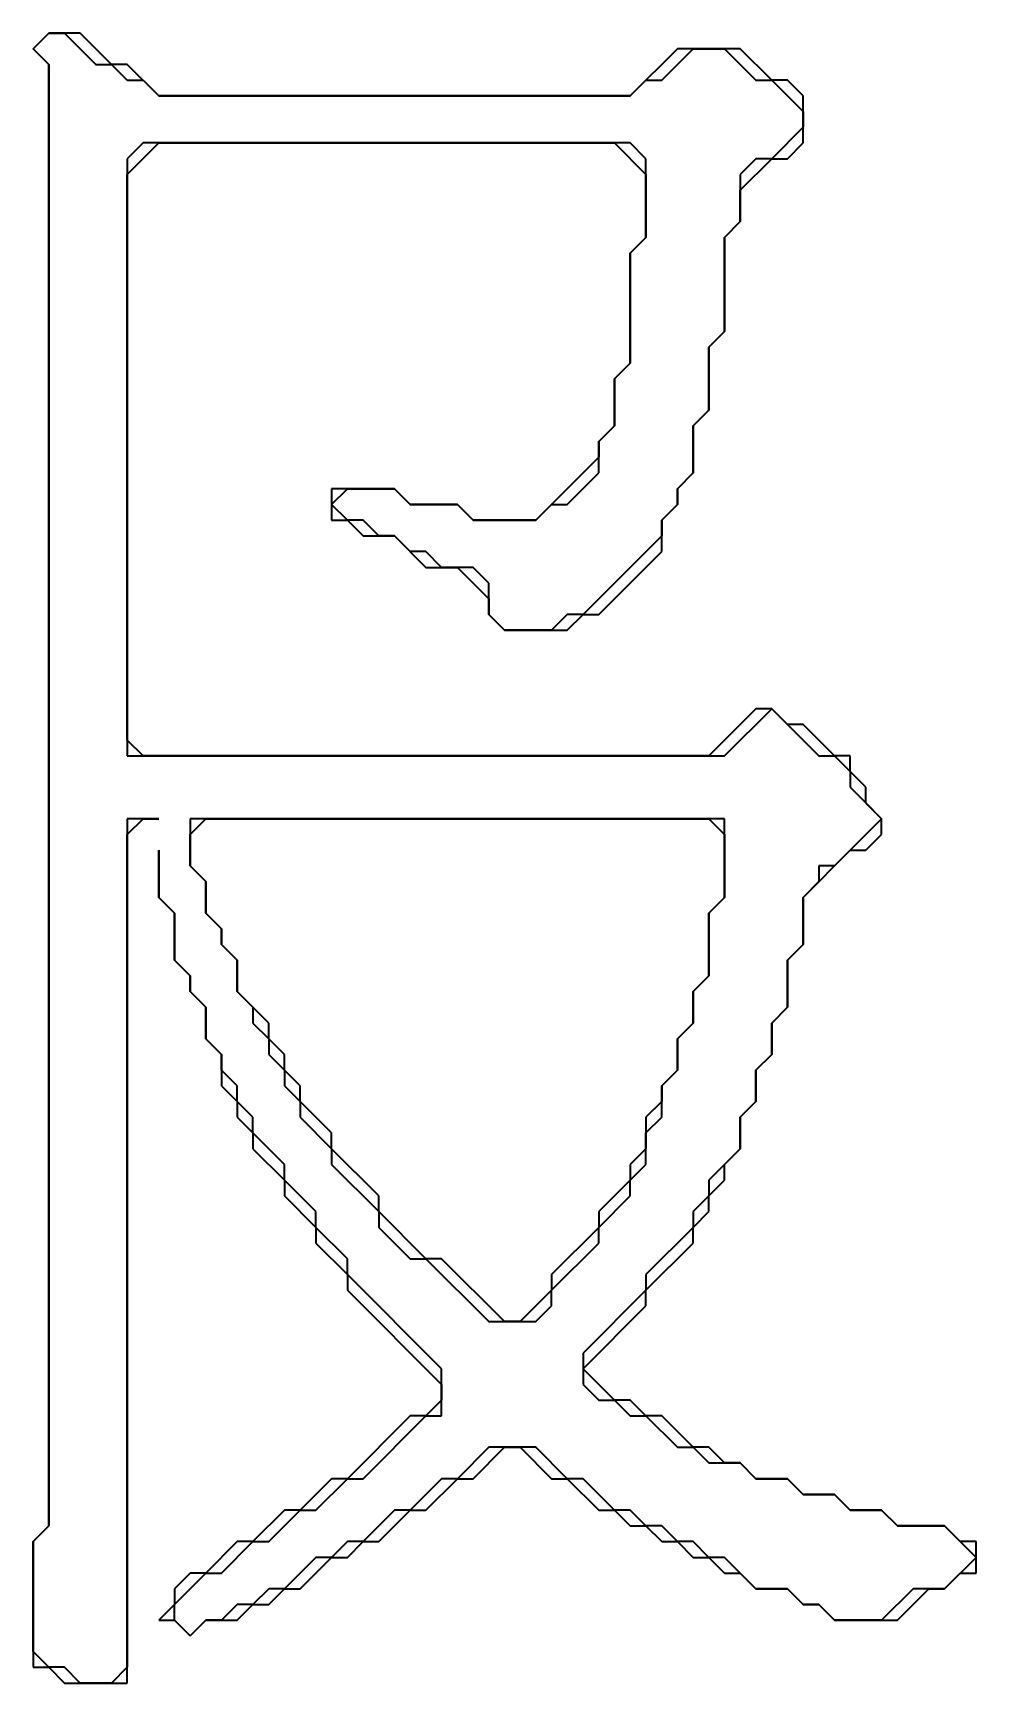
# Model space of a CAD drawing. Header units: millimetres. Extents: x 0 to 11, y 3.2 to 8.5.
# Drawn here: x 7.452 to 8.167, y 4.524 to 5.774 of the extents above; entities that cross this region are included whole.
import ezdxf

# ---------------------------------------------------------------- set-up
doc = ezdxf.new("R2010")
doc.units = ezdxf.units.MM

msp = doc.modelspace()

# ---------------------------------------------------------------- linework, layer by layer
at = {"color": 7, "lineweight": 35}
for p, q in [((7.4643, 5.7738), (7.4524, 5.7619)), ((7.4524, 5.7619), (7.4643, 5.7738)), ((7.4643, 5.7738), (7.4762, 5.7738)), ((7.4881, 5.7738), (7.4643, 5.7738)), ((7.4762, 5.7738), (7.5, 5.75)), ((7.5119, 5.75), (7.4881, 5.7738)), ((7.4524, 5.7619), (7.4643, 5.75)), ((7.4643, 5.75), (7.4524, 5.7619)), ((7.4643, 5.75), (7.4643, 4.6429)), ((7.4643, 4.6429), (7.4643, 5.75)), ((7.5, 5.75), (7.5119, 5.75)), ((7.5119, 5.75), (7.5238, 5.7381)), ((7.5238, 5.75), (7.5119, 5.75)), ((7.5476, 5.7262), (7.5238, 5.75)), ((7.9405, 5.7619), (7.9048, 5.7262)), ((7.9286, 5.7381), (7.9524, 5.7619)), ((7.9881, 5.7619), (7.9405, 5.7619)), ((7.9524, 5.7619), (7.9762, 5.7619)), ((7.9762, 5.7619), (8, 5.7381)), ((8.0119, 5.7381), (7.9881, 5.7619)), ((7.5238, 5.7381), (7.5357, 5.7381)), ((7.5357, 5.7381), (7.5476, 5.7262)), ((7.9048, 5.7262), (7.9167, 5.7381)), ((7.9167, 5.7381), (7.9286, 5.7381)), ((8, 5.7381), (8.0119, 5.7381)), ((8.0119, 5.7381), (8.0357, 5.7143)), ((8.0238, 5.7381), (8.0119, 5.7381)), ((8.0357, 5.7262), (8.0238, 5.7381)), ((7.5476, 5.7262), (7.9048, 5.7262)), ((7.9048, 5.7262), (7.5476, 5.7262)), ((8.0357, 5.6905), (8.0357, 5.7262)), ((8.0357, 5.7143), (8.0357, 5.7024)), ((8.0357, 5.7024), (8.0119, 5.6786)), ((7.5357, 5.6905), (7.5238, 5.6786)), ((7.5238, 5.6667), (7.5476, 5.6905)), ((7.9048, 5.6905), (7.5357, 5.6905)), ((7.5476, 5.6905), (7.8929, 5.6905)), ((7.8929, 5.6905), (7.9167, 5.6667)), ((7.9167, 5.6786), (7.9048, 5.6905)), ((8.0238, 5.6786), (8.0357, 5.6905)), ((7.5238, 5.6786), (7.5238, 5.2262)), ((7.9167, 5.619), (7.9167, 5.6786)), ((8, 5.6786), (7.9881, 5.6667)), ((7.9881, 5.6548), (8.0119, 5.6786)), ((8.0119, 5.6786), (8, 5.6786)), ((8.0119, 5.6786), (8.0238, 5.6786)), ((7.5238, 5.2381), (7.5238, 5.6667)), ((7.9167, 5.6667), (7.9167, 5.619)), ((7.9881, 5.6667), (7.9881, 5.631)), ((7.9881, 5.631), (7.9881, 5.6548)), ((7.9881, 5.631), (7.9762, 5.619)), ((7.9762, 5.619), (7.9881, 5.631)), ((7.9048, 5.6071), (7.9167, 5.619)), ((7.9167, 5.619), (7.9048, 5.6071)), ((7.9762, 5.619), (7.9762, 5.5476)), ((7.9762, 5.5476), (7.9762, 5.619)), ((7.9048, 5.5238), (7.9048, 5.6071)), ((7.9048, 5.6071), (7.9048, 5.5238)), ((7.9762, 5.5476), (7.9643, 5.5357)), ((7.9643, 5.5357), (7.9762, 5.5476)), ((7.9643, 5.5357), (7.9643, 5.4881)), ((7.9643, 5.4881), (7.9643, 5.5357)), ((7.8929, 5.5119), (7.9048, 5.5238)), ((7.9048, 5.5238), (7.8929, 5.5119)), ((7.8929, 5.4762), (7.8929, 5.5119)), ((7.8929, 5.5119), (7.8929, 5.4762)), ((7.9643, 5.4881), (7.9524, 5.4762)), ((7.9524, 5.4762), (7.9643, 5.4881)), ((7.881, 5.4643), (7.8929, 5.4762)), ((7.8929, 5.4762), (7.881, 5.4643)), ((7.9524, 5.4762), (7.9524, 5.4405)), ((7.9524, 5.4405), (7.9524, 5.4762)), ((7.881, 5.4405), (7.881, 5.4643)), ((7.881, 5.4643), (7.881, 5.4524)), ((7.881, 5.4524), (7.8333, 5.4048)), ((7.8571, 5.4167), (7.881, 5.4405)), ((7.9524, 5.4405), (7.9405, 5.4286)), ((7.9405, 5.4286), (7.9524, 5.4405)), ((7.6786, 5.4167), (7.6905, 5.4286)), ((7.7262, 5.4286), (7.6786, 5.4286)), ((7.6786, 5.4286), (7.6786, 5.4048)), ((7.6905, 5.4286), (7.7262, 5.4286)), ((7.7262, 5.4286), (7.7381, 5.4167)), ((7.7381, 5.4167), (7.7262, 5.4286)), ((7.9405, 5.4286), (7.9405, 5.4167)), ((7.9405, 5.4167), (7.9405, 5.4286)), ((7.6905, 5.4048), (7.6786, 5.4167)), ((7.7381, 5.4167), (7.7738, 5.4167)), ((7.7738, 5.4167), (7.7381, 5.4167)), ((7.7738, 5.4167), (7.7857, 5.4048)), ((7.7857, 5.4048), (7.7738, 5.4167)), ((7.8333, 5.4048), (7.8452, 5.4167)), ((7.8452, 5.4167), (7.8571, 5.4167)), ((7.9405, 5.4167), (7.9286, 5.4048)), ((7.9286, 5.4048), (7.9405, 5.4167)), ((7.6786, 5.4048), (7.6905, 5.4048)), ((7.7024, 5.4048), (7.6905, 5.4048)), ((7.6905, 5.4048), (7.7024, 5.3929)), ((7.7143, 5.3929), (7.7024, 5.4048)), ((7.7857, 5.4048), (7.8333, 5.4048)), ((7.8333, 5.4048), (7.7857, 5.4048)), ((7.9286, 5.4048), (7.9286, 5.3929)), ((7.9286, 5.381), (7.9286, 5.4048)), ((7.7024, 5.3929), (7.7262, 5.3929)), ((7.7262, 5.3929), (7.7143, 5.3929)), ((7.7381, 5.381), (7.7262, 5.3929)), ((7.7262, 5.3929), (7.75, 5.369)), ((7.9286, 5.3929), (7.869, 5.3333)), ((7.75, 5.381), (7.7381, 5.381)), ((7.7619, 5.369), (7.75, 5.381)), ((7.881, 5.3333), (7.9286, 5.381)), ((7.75, 5.369), (7.7738, 5.369)), ((7.7857, 5.369), (7.7619, 5.369)), ((7.7738, 5.369), (7.7976, 5.3452)), ((7.7976, 5.3571), (7.7857, 5.369)), ((7.7976, 5.3333), (7.7976, 5.3571)), ((7.7976, 5.3452), (7.7976, 5.3333)), ((7.8095, 5.3214), (7.7976, 5.3333)), ((7.7976, 5.3333), (7.8095, 5.3214)), ((7.8571, 5.3333), (7.8452, 5.3214)), ((7.869, 5.3333), (7.8571, 5.3333)), ((7.8571, 5.3214), (7.869, 5.3333)), ((7.869, 5.3333), (7.881, 5.3333)), ((7.8452, 5.3214), (7.8095, 5.3214)), ((7.8095, 5.3214), (7.8571, 5.3214)), ((8, 5.2619), (7.9643, 5.2262)), ((7.9762, 5.2262), (8.0119, 5.2619)), ((8.0119, 5.2619), (8, 5.2619)), ((8.0119, 5.2619), (8.0476, 5.2262)), ((8.0238, 5.25), (8.0119, 5.2619)), ((8.0357, 5.25), (8.0238, 5.25)), ((8.0595, 5.2262), (8.0357, 5.25)), ((7.5357, 5.2262), (7.5238, 5.2381)), ((7.5238, 5.2262), (7.9762, 5.2262)), ((7.9643, 5.2262), (7.5357, 5.2262)), ((8.0476, 5.2262), (8.0595, 5.2262)), ((8.0595, 5.2262), (8.0714, 5.2143)), ((8.0714, 5.2262), (8.0595, 5.2262)), ((8.0714, 5.2143), (8.0714, 5.2262)), ((8.0714, 5.2143), (8.0714, 5.2024)), ((8.0833, 5.2024), (8.0714, 5.2143)), ((8.0714, 5.2024), (8.0952, 5.1786)), ((8.0833, 5.1905), (8.0833, 5.2024)), ((8.0952, 5.1786), (8.0833, 5.1905)), ((7.5238, 5.1667), (7.5357, 5.1786)), ((7.5476, 5.1786), (7.5238, 5.1786)), ((7.5238, 5.1786), (7.5238, 4.5357)), ((7.5357, 5.1786), (7.5476, 5.1786)), ((7.5714, 5.1667), (7.5833, 5.1786)), ((7.5714, 5.1786), (7.5714, 5.1429)), ((7.9762, 5.1786), (7.5714, 5.1786)), ((7.5833, 5.1786), (7.9643, 5.1786)), ((7.9643, 5.1786), (7.9762, 5.1667)), ((7.9762, 5.119), (7.9762, 5.1786)), ((8.0952, 5.1786), (8.0595, 5.1429)), ((8.0952, 5.1667), (8.0952, 5.1786)), ((7.5238, 4.5238), (7.5238, 5.1667)), ((7.5714, 5.1429), (7.5714, 5.1667)), ((7.9762, 5.1667), (7.9762, 5.119)), ((8.0833, 5.1548), (8.0952, 5.1667)), ((7.5476, 5.119), (7.5476, 5.1548)), ((7.5476, 5.1548), (7.5476, 5.119)), ((8.0357, 5.119), (8.0714, 5.1548)), ((8.0714, 5.1548), (8.0833, 5.1548)), ((7.5833, 5.131), (7.5714, 5.1429)), ((7.5714, 5.1429), (7.5833, 5.131)), ((8.0595, 5.1429), (8.0476, 5.1429)), ((8.0476, 5.1429), (8.0476, 5.131)), ((7.5833, 5.1071), (7.5833, 5.131)), ((7.5833, 5.131), (7.5833, 5.1071)), ((8.0476, 5.131), (8.0357, 5.119)), ((7.5595, 5.1071), (7.5476, 5.119)), ((7.5476, 5.119), (7.5595, 5.1071)), ((7.9762, 5.119), (7.9643, 5.1071)), ((7.9643, 5.1071), (7.9762, 5.119)), ((8.0357, 5.119), (8.0357, 5.0833)), ((8.0357, 5.0833), (8.0357, 5.119)), ((7.5595, 5.0714), (7.5595, 5.1071)), ((7.5595, 5.1071), (7.5595, 5.0714)), ((7.5952, 5.0952), (7.5833, 5.1071)), ((7.5833, 5.1071), (7.5952, 5.0952)), ((7.9643, 5.1071), (7.9643, 5.0595)), ((7.9643, 5.0595), (7.9643, 5.1071)), ((7.5952, 5.0833), (7.5952, 5.0952)), ((7.5952, 5.0952), (7.5952, 5.0833)), ((7.6071, 5.0714), (7.5952, 5.0833)), ((7.5952, 5.0833), (7.6071, 5.0714)), ((8.0357, 5.0833), (8.0238, 5.0714)), ((8.0238, 5.0714), (8.0357, 5.0833)), ((7.5714, 5.0595), (7.5595, 5.0714)), ((7.5595, 5.0714), (7.5714, 5.0595)), ((7.6071, 5.0476), (7.6071, 5.0714)), ((7.6071, 5.0714), (7.6071, 5.0476)), ((8.0238, 5.0714), (8.0238, 5.0357)), ((8.0238, 5.0357), (8.0238, 5.0714)), ((7.5714, 5.0476), (7.5714, 5.0595)), ((7.5714, 5.0595), (7.5714, 5.0476)), ((7.9643, 5.0595), (7.9524, 5.0476)), ((7.9524, 5.0476), (7.9643, 5.0595)), ((7.5833, 5.0357), (7.5714, 5.0476)), ((7.5714, 5.0476), (7.5833, 5.0357)), ((7.631, 5.0238), (7.6071, 5.0476)), ((7.6071, 5.0476), (7.619, 5.0357)), ((7.9524, 5.0476), (7.9524, 5.0238)), ((7.9524, 5.0238), (7.9524, 5.0476)), ((7.5833, 5.0119), (7.5833, 5.0357)), ((7.5833, 5.0357), (7.5833, 5.0119)), ((7.619, 5.0357), (7.619, 5.0238)), ((8.0238, 5.0357), (8.0119, 5.0238)), ((8.0119, 5.0238), (8.0238, 5.0357)), ((7.619, 5.0238), (7.631, 5.0119)), ((7.631, 5.0119), (7.631, 5.0238)), ((7.9524, 5.0238), (7.9405, 5.0119)), ((7.9405, 5.0119), (7.9524, 5.0238)), ((8.0119, 5.0238), (8.0119, 5)), ((8.0119, 5), (8.0119, 5.0238)), ((7.5952, 5), (7.5833, 5.0119)), ((7.5833, 5.0119), (7.5952, 5)), ((7.5952, 4.9881), (7.5952, 5)), ((7.5952, 5), (7.5952, 4.9762)), ((7.6429, 5), (7.631, 5.0119)), ((7.631, 5.0119), (7.631, 5)), ((7.631, 5), (7.6429, 4.9881)), ((7.6429, 4.9881), (7.6429, 5)), ((7.9405, 5.0119), (7.9405, 4.9881)), ((7.9405, 4.9881), (7.9405, 5.0119)), ((8.0119, 5), (8, 4.9881)), ((8, 4.9881), (8.0119, 5)), ((7.6071, 4.9762), (7.5952, 4.9881)), ((7.6548, 4.9762), (7.6429, 4.9881)), ((7.6429, 4.9881), (7.6429, 4.9762)), ((7.9405, 4.9881), (7.9286, 4.9762)), ((7.9286, 4.9762), (7.9405, 4.9881)), ((8, 4.9881), (8, 4.9643)), ((8, 4.9643), (8, 4.9881)), ((7.5952, 4.9762), (7.6071, 4.9643)), ((7.6071, 4.9643), (7.6071, 4.9762)), ((7.6429, 4.9762), (7.6548, 4.9643)), ((7.6548, 4.9643), (7.6548, 4.9762)), ((7.9286, 4.9762), (7.9286, 4.9643)), ((7.9286, 4.9524), (7.9286, 4.9762)), ((7.619, 4.9524), (7.6071, 4.9643)), ((7.6071, 4.9643), (7.6071, 4.9524)), ((7.6786, 4.9405), (7.6548, 4.9643)), ((7.6548, 4.9643), (7.6548, 4.9524)), ((7.9286, 4.9643), (7.9167, 4.9524)), ((8, 4.9643), (7.9881, 4.9524)), ((7.9881, 4.9524), (8, 4.9643)), ((7.6071, 4.9524), (7.619, 4.9405)), ((7.619, 4.9405), (7.619, 4.9524)), ((7.6548, 4.9524), (7.6786, 4.9286)), ((7.9167, 4.9524), (7.9167, 4.9286)), ((7.9167, 4.9405), (7.9286, 4.9524)), ((7.9881, 4.9524), (7.9881, 4.9286)), ((7.9881, 4.9286), (7.9881, 4.9524)), ((7.6429, 4.9167), (7.619, 4.9405)), ((7.619, 4.9405), (7.619, 4.9286)), ((7.6786, 4.9286), (7.6786, 4.9405)), ((7.9167, 4.9167), (7.9167, 4.9405)), ((7.619, 4.9286), (7.6429, 4.9048)), ((7.7143, 4.8929), (7.6786, 4.9286)), ((7.6786, 4.9286), (7.6786, 4.9167)), ((7.9167, 4.9286), (7.9048, 4.9167)), ((7.9881, 4.9286), (7.9643, 4.9048)), ((7.9762, 4.9167), (7.9881, 4.9286)), ((7.6429, 4.9048), (7.6429, 4.9167)), ((7.6786, 4.9167), (7.7143, 4.881)), ((7.9048, 4.9167), (7.9048, 4.9048)), ((7.9048, 4.9048), (7.9167, 4.9167)), ((7.9762, 4.9048), (7.9762, 4.9167)), ((7.6667, 4.881), (7.6429, 4.9048)), ((7.6429, 4.9048), (7.6429, 4.8929)), ((7.9048, 4.9048), (7.881, 4.881)), ((7.9048, 4.8929), (7.9048, 4.9048)), ((7.9643, 4.9048), (7.9643, 4.8929)), ((7.9643, 4.8929), (7.9762, 4.9048)), ((7.6429, 4.8929), (7.6667, 4.869)), ((7.7143, 4.881), (7.7143, 4.8929)), ((7.881, 4.869), (7.9048, 4.8929)), ((7.9643, 4.8929), (7.9524, 4.881)), ((7.9643, 4.881), (7.9643, 4.8929)), ((7.6667, 4.869), (7.6667, 4.881)), ((7.75, 4.8452), (7.7143, 4.881)), ((7.7143, 4.881), (7.7143, 4.869)), ((7.881, 4.881), (7.881, 4.869)), ((7.9524, 4.881), (7.9524, 4.869)), ((7.9524, 4.869), (7.9643, 4.881)), ((7.6905, 4.8452), (7.6667, 4.869)), ((7.6667, 4.869), (7.6667, 4.8571)), ((7.7143, 4.869), (7.7381, 4.8452)), ((7.881, 4.869), (7.8452, 4.8333)), ((7.881, 4.8571), (7.881, 4.869)), ((7.9524, 4.869), (7.9167, 4.8333)), ((7.9524, 4.8571), (7.9524, 4.869)), ((7.6667, 4.8571), (7.6905, 4.8333)), ((7.8452, 4.8214), (7.881, 4.8571)), ((7.9167, 4.8214), (7.9524, 4.8571)), ((7.6905, 4.8333), (7.6905, 4.8452)), ((7.7381, 4.8452), (7.75, 4.8452)), ((7.7619, 4.8452), (7.75, 4.8452)), ((7.75, 4.8452), (7.7976, 4.7976)), ((7.8095, 4.7976), (7.7619, 4.8452)), ((7.7619, 4.7619), (7.6905, 4.8333)), ((7.6905, 4.8333), (7.6905, 4.8214)), ((7.8452, 4.8333), (7.8452, 4.8214)), ((7.9167, 4.8333), (7.9167, 4.8214)), ((7.6905, 4.8214), (7.7619, 4.75)), ((7.8452, 4.8214), (7.8214, 4.7976)), ((7.8452, 4.8095), (7.8452, 4.8214)), ((7.9167, 4.8214), (7.869, 4.7738)), ((7.9167, 4.8095), (7.9167, 4.8214)), ((7.8333, 4.7976), (7.8452, 4.8095)), ((7.869, 4.7619), (7.9167, 4.8095)), ((7.7976, 4.7976), (7.8333, 4.7976)), ((7.8214, 4.7976), (7.8095, 4.7976)), ((7.869, 4.7738), (7.869, 4.75)), ((7.7619, 4.7262), (7.7619, 4.7619)), ((7.7619, 4.75), (7.7619, 4.7381)), ((7.8929, 4.7381), (7.869, 4.7619)), ((7.869, 4.75), (7.881, 4.7381)), ((7.7619, 4.7381), (7.75, 4.7262)), ((7.881, 4.7381), (7.8929, 4.7381)), ((7.8929, 4.7381), (7.9048, 4.7262)), ((7.9048, 4.7381), (7.8929, 4.7381)), ((7.9167, 4.7262), (7.9048, 4.7381)), ((7.7381, 4.7262), (7.6905, 4.6786)), ((7.7024, 4.6786), (7.75, 4.7262)), ((7.75, 4.7262), (7.7381, 4.7262)), ((7.75, 4.7262), (7.7619, 4.7262)), ((7.9048, 4.7262), (7.9167, 4.7262)), ((7.9167, 4.7262), (7.9405, 4.7024)), ((7.9286, 4.7262), (7.9167, 4.7262)), ((7.9524, 4.7024), (7.9286, 4.7262)), ((7.7976, 4.7024), (7.7738, 4.6786)), ((7.7857, 4.6786), (7.8095, 4.7024)), ((7.8333, 4.7024), (7.7976, 4.7024)), ((7.8095, 4.7024), (7.8214, 4.7024)), ((7.8214, 4.7024), (7.8452, 4.6786)), ((7.8571, 4.6786), (7.8333, 4.7024)), ((7.9405, 4.7024), (7.9524, 4.7024)), ((7.9524, 4.7024), (7.9643, 4.6905)), ((7.9643, 4.7024), (7.9524, 4.7024)), ((7.9762, 4.6905), (7.9643, 4.7024)), ((7.9643, 4.6905), (7.9881, 4.6905)), ((7.9881, 4.6905), (7.9762, 4.6905)), ((7.9881, 4.6905), (8, 4.6786)), ((8, 4.6786), (7.9881, 4.6905)), ((7.6786, 4.6786), (7.6548, 4.6548)), ((7.6667, 4.6548), (7.6905, 4.6786)), ((7.6905, 4.6786), (7.6786, 4.6786)), ((7.6905, 4.6786), (7.7024, 4.6786)), ((7.7619, 4.6786), (7.7381, 4.6548)), ((7.75, 4.6548), (7.7738, 4.6786)), ((7.7738, 4.6786), (7.7619, 4.6786)), ((7.7738, 4.6786), (7.7857, 4.6786)), ((7.8452, 4.6786), (7.8571, 4.6786)), ((7.869, 4.6786), (7.8571, 4.6786)), ((7.8571, 4.6786), (7.881, 4.6548)), ((7.8929, 4.6548), (7.869, 4.6786)), ((8, 4.6786), (8.0238, 4.6786)), ((8.0238, 4.6786), (8, 4.6786)), ((8.0238, 4.6786), (8.0357, 4.6667)), ((8.0357, 4.6667), (8.0238, 4.6786)), ((8.0357, 4.6667), (8.0595, 4.6667)), ((8.0595, 4.6667), (8.0357, 4.6667)), ((8.0595, 4.6667), (8.0714, 4.6548)), ((8.0714, 4.6548), (8.0595, 4.6667)), ((7.6429, 4.6548), (7.619, 4.631)), ((7.631, 4.631), (7.6548, 4.6548)), ((7.6548, 4.6548), (7.6429, 4.6548)), ((7.6548, 4.6548), (7.6667, 4.6548)), ((7.7262, 4.6548), (7.7024, 4.631)), ((7.7143, 4.631), (7.7381, 4.6548)), ((7.7381, 4.6548), (7.7262, 4.6548)), ((7.7381, 4.6548), (7.75, 4.6548)), ((7.881, 4.6548), (7.8929, 4.6548)), ((7.9048, 4.6548), (7.8929, 4.6548)), ((7.8929, 4.6548), (7.9048, 4.6429)), ((7.9167, 4.6429), (7.9048, 4.6548)), ((8.0714, 4.6548), (8.0952, 4.6548)), ((8.0952, 4.6548), (8.0714, 4.6548)), ((8.0952, 4.6548), (8.1071, 4.6429)), ((8.1071, 4.6429), (8.0952, 4.6548)), ((7.4643, 4.6429), (7.4524, 4.631)), ((7.4524, 4.631), (7.4643, 4.6429)), ((7.9048, 4.6429), (7.9167, 4.6429)), ((7.9286, 4.6429), (7.9167, 4.6429)), ((7.9167, 4.6429), (7.9286, 4.631)), ((7.9405, 4.631), (7.9286, 4.6429)), ((8.1071, 4.6429), (8.1429, 4.6429)), ((8.1429, 4.6429), (8.1071, 4.6429)), ((8.1429, 4.6429), (8.1667, 4.619)), ((8.1548, 4.631), (8.1429, 4.6429)), ((7.4524, 4.631), (7.4524, 4.5357)), ((7.4524, 4.5476), (7.4524, 4.631)), ((7.6071, 4.631), (7.5833, 4.6071)), ((7.5952, 4.6071), (7.619, 4.631)), ((7.619, 4.631), (7.6071, 4.631)), ((7.619, 4.631), (7.631, 4.631)), ((7.6905, 4.631), (7.6786, 4.619)), ((7.7024, 4.631), (7.6905, 4.631)), ((7.6905, 4.619), (7.7024, 4.631)), ((7.7024, 4.631), (7.7143, 4.631)), ((7.9286, 4.631), (7.9405, 4.631)), ((7.9524, 4.631), (7.9405, 4.631)), ((7.9405, 4.631), (7.9524, 4.619)), ((7.9643, 4.619), (7.9524, 4.631)), ((8.1667, 4.631), (8.1548, 4.631)), ((8.1667, 4.6071), (8.1667, 4.631)), ((7.6667, 4.619), (7.6429, 4.5952)), ((7.6548, 4.5952), (7.6786, 4.619)), ((7.6786, 4.619), (7.6667, 4.619)), ((7.6786, 4.619), (7.6905, 4.619)), ((7.9524, 4.619), (7.9643, 4.619)), ((7.9762, 4.619), (7.9643, 4.619)), ((7.9643, 4.619), (7.9762, 4.6071)), ((8, 4.5952), (7.9762, 4.619)), ((8.1667, 4.619), (8.1429, 4.5952)), ((7.5595, 4.5833), (7.5833, 4.6071)), ((7.5714, 4.6071), (7.5595, 4.5952)), ((7.5833, 4.6071), (7.5714, 4.6071)), ((7.5833, 4.6071), (7.5952, 4.6071)), ((7.9762, 4.6071), (7.9881, 4.6071)), ((7.9881, 4.6071), (8, 4.5952)), ((8.1429, 4.5952), (8.1548, 4.6071)), ((8.1548, 4.6071), (8.1667, 4.6071)), ((7.5595, 4.5952), (7.5595, 4.5833)), ((7.631, 4.5952), (7.619, 4.5833)), ((7.6429, 4.5952), (7.631, 4.5952)), ((7.631, 4.5833), (7.6429, 4.5952)), ((7.6429, 4.5952), (7.6548, 4.5952)), ((8.0238, 4.5952), (8, 4.5952)), ((8, 4.5952), (8.0238, 4.5952)), ((8.0357, 4.5833), (8.0238, 4.5952)), ((8.0238, 4.5952), (8.0357, 4.5833)), ((8.119, 4.5952), (8.0952, 4.5714)), ((8.1071, 4.5714), (8.131, 4.5952)), ((8.1429, 4.5952), (8.119, 4.5952)), ((8.131, 4.5952), (8.1429, 4.5952)), ((7.5595, 4.5833), (7.5476, 4.5714)), ((7.5595, 4.5714), (7.5595, 4.5833)), ((7.6071, 4.5833), (7.5952, 4.5714)), ((7.619, 4.5833), (7.6071, 4.5833)), ((7.6071, 4.5714), (7.619, 4.5833)), ((7.619, 4.5833), (7.631, 4.5833)), ((8.0476, 4.5833), (8.0357, 4.5833)), ((8.0357, 4.5833), (8.0476, 4.5833)), ((8.0595, 4.5714), (8.0476, 4.5833)), ((8.0476, 4.5833), (8.0595, 4.5714)), ((7.5476, 4.5714), (7.5595, 4.5714)), ((7.5714, 4.5595), (7.5595, 4.5714)), ((7.5595, 4.5714), (7.5714, 4.5595)), ((7.5833, 4.5714), (7.5714, 4.5595)), ((7.5714, 4.5595), (7.5833, 4.5714)), ((7.5952, 4.5714), (7.5833, 4.5714)), ((7.5833, 4.5714), (7.6071, 4.5714)), ((8.0952, 4.5714), (8.0595, 4.5714)), ((8.0595, 4.5714), (8.1071, 4.5714)), ((7.4643, 4.5357), (7.4524, 4.5476)), ((7.4524, 4.5357), (7.4643, 4.5357)), ((7.4643, 4.5357), (7.4762, 4.5238)), ((7.4762, 4.5357), (7.4643, 4.5357)), ((7.4881, 4.5238), (7.4762, 4.5357)), ((7.5238, 4.5357), (7.5119, 4.5238)), ((7.4762, 4.5238), (7.5238, 4.5238)), ((7.5119, 4.5238), (7.4881, 4.5238))]:
    msp.add_line(p, q, dxfattribs=at)

doc.saveas('drawing.dxf')
